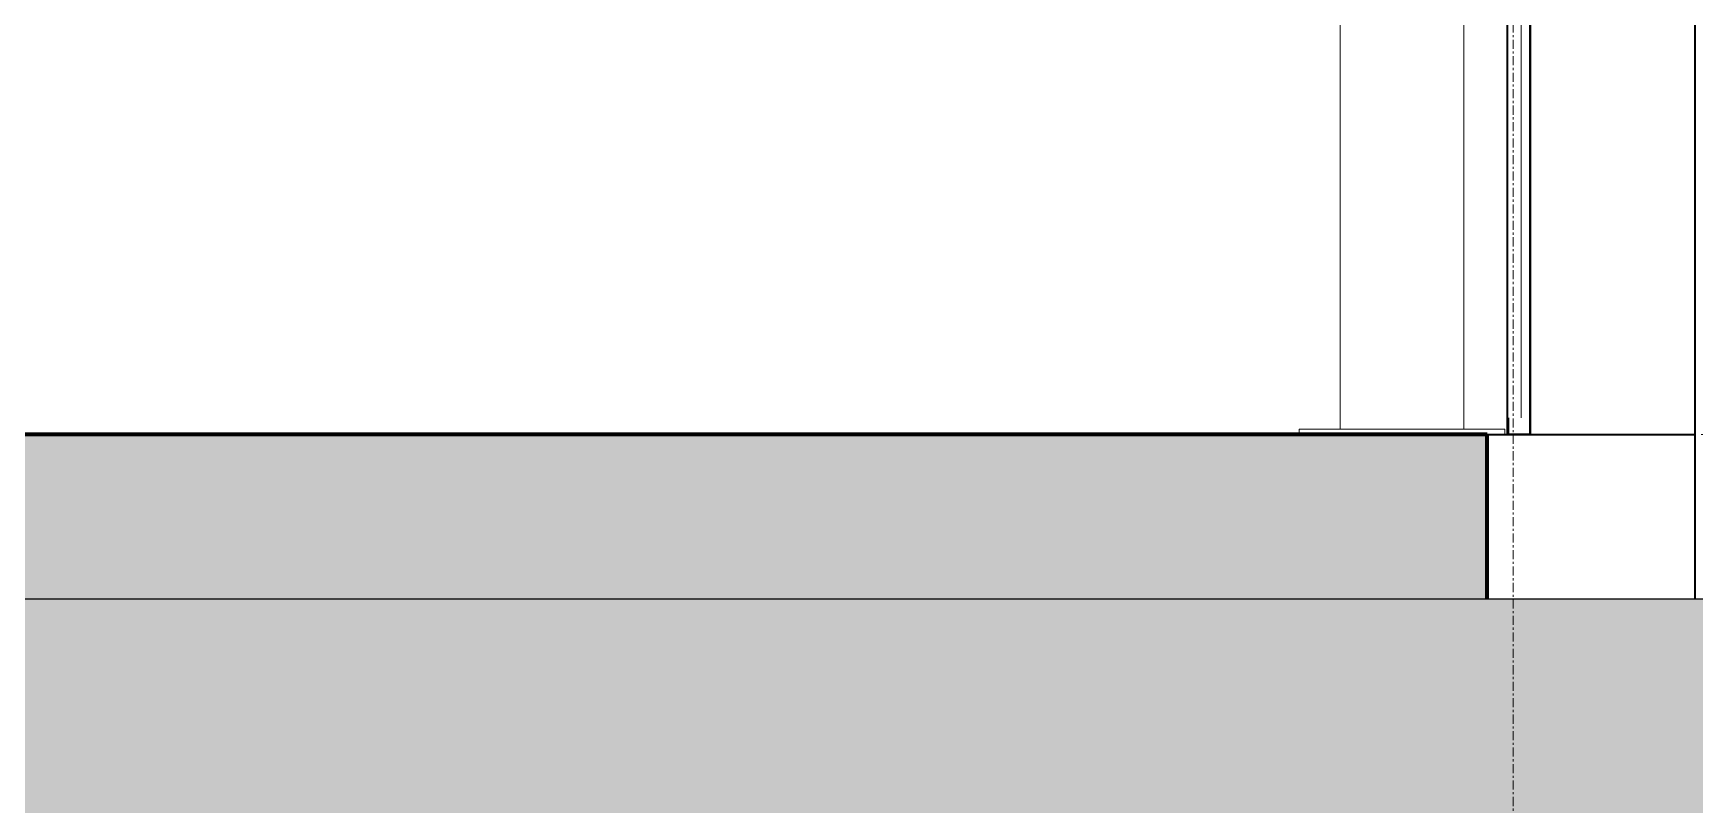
# Model space of a CAD drawing. Header units: millimetres. Extents: x -153298 to 620751, y -313239 to 250031.
# Drawn here: x 133224 to 134233, y -295222 to -294753 of the extents above; entities that cross this region are included whole.
import ezdxf

# ---------------------------------------------------------------- set-up
doc = ezdxf.new("R2010")
doc.units = ezdxf.units.MM
doc.linetypes.add('Centre', pattern=[31.75, 6.35, -4.7625, 15.875, -4.7625])
doc.linetypes.add('DPA_Grid _ Level 100', pattern=[10, 5.5, -1.6, 1.3, -1.6])
for name, color, linetype, lineweight in [('A-DETL-GENF', 7, 'Continuous', 35), ('A-DETL-THIN', 7, 'Continuous', 25), ('A-FLOR-E', 7, 'Continuous', 35), ('A-FLOR-FNSH', 7, 'Continuous', 70), ('A-FLOR-HRAL', 7, 'Continuous', 25), ('A-FLOR-LEVL', 7, 'Continuous', 35), ('A-FLOR-PATT', 7, 'Continuous', 70), ('A-GENM', 7, 'Continuous', 9), ('A-GLAZ-CURT', 7, 'Continuous', 9), ('A-GLAZ-CWMG', 7, 'Continuous', 35), ('S-GRID', 7, 'Continuous', 0), ('WALL-E', 7, 'Continuous', 35)]:
    doc.layers.add(name, color=color, linetype=linetype, lineweight=lineweight)
pattern_1 = [(50, (108217.3, -305821.75), (728.737, -63.756), [76.2, -838.2]), (355, (108217.3, -305821.75), (-140.972, 764.228), [60.96, -670.56]), (100.451, (108278, -305827.1), (587.77, 700.467), [64.76, -712.36]), (46.184, (108217.3, -305618.55), (1084.316, -168.17), [114.3, -1257.3]), (96.636, (108307.7, -305632.6), (949.61, 989.71), [97.14, -1068.54]), (351.184, (108217.3, -305618.6), (949.62, 989.7), [91.44, -1005.84]), (21, (108318.9, -305669.35), (606.458, -409.06), [76.2, -838.2]), (326, (108318.9, -305669.35), (247.208, 736.753), [60.96, -670.56]), (71.451, (108369.44, -305703.44), (853.668, 327.685), [64.76, -712.36]), (37.5, (108217.3, -305821.75), (12.3547, 338.22), [33.528, -628.904, 33.528, -647.192, -673.1]), (37.5, (108217.3, -305821.75), (12.3547, 338.22), [-1343.152, 33.528, -639.572]), (7.5, (108217.3, -305821.75), (267.279, 400.722), [33.528, -354.584, 33.528, -613.664, -256.54]), (7.5, (108217.3, -305821.75), (267.279, 400.722), [-1035.304, 33.528, -223.012]), (327.5, (107990.73, -305821.75), (542.3633, -22.9153), [33.528, -220.472, 33.528, -758.952, -1051.56]), (327.5, (107990.73, -305821.75), (542.3633, -22.9153), [-1046.48, 33.528, -1018.032]), (317.5, (107889.13, -305821.75), (592.517, 101.707), [33.528, -296.672, 33.528, -492.76, -746.76]), (317.5, (107889.13, -305821.75), (592.517, 101.707), [-856.488, 33.528, -713.232])]

# ---------------------------------------------------------------- blocks, each defined once
blk = doc.blocks.new('Rectangular Mullion - Mullion_H-Beam-17948301-2120-01 ENTRANCE 1 SECTION A')
at = {"layer": 'A-GLAZ-CWMG', "color": 7}
for p, q in [((-849117.1, 101450), (-849117.1, 103450)), ((-849117.1, 103450), (-849117.1, 101450)), ((-849017.1, 103450), (-849017.1, 101350)), ((-849017.1, 103450), (-849017.1, 101350))]:
    blk.add_line(p, q, dxfattribs=at)
blk = doc.blocks.new('DPA_CP_Fence Type D - Fence Post Left w MRTA Logo-V179-2120-01 ENTRANCE 1 SECTION A')
at = {"layer": 'A-GLAZ-CURT', "color": 7}
blk.add_line((-849955.2, 101450), (-849939.9, 101450), dxfattribs=at)
blk = doc.blocks.new('Rectangular Mullion - Mullion_Beam 300x400-V180-2120-01 ENTRANCE 1 SECTION A')
at = {"layer": 'A-GLAZ-CWMG', "color": 7}
blk.add_line((-849939.9, 101450), (-849955.2, 101450), dxfattribs=at)
blk = doc.blocks.new('Rectangular Mullion - Mullion_Beam 300x400-17948345-2120-01 ENTRANCE 1 SECTION A')
at = {"layer": 'A-GLAZ-CWMG', "color": 7}
for p, q in [((-849280.1, 101450), (-849302.4, 101450)), ((-849280.1, 101450), (-849302.2, 101450)), ((-849116.9, 101450), (-849130.1, 101450)), ((-849117.6, 101450), (-849130.1, 101450))]:
    blk.add_line(p, q, dxfattribs=at)
blk = doc.blocks.new('BOLLARD - BOLLARD-17242057-2120-01 ENTRANCE 1 SECTION A')
at = {"layer": 'A-GENM', "color": 7}
for p, q in [((-849130.4, 102410), (-849130.4, 102410)), ((-849122.6, 101460), (-849122.6, 102410)), ((-849130.6, 102310), (-849122, 102310)), ((-849125.4, 102310), (-849128.3, 102310)), ((-849122.6, 102310), (-849123.7, 102310)), ((-849120.6, 102260), (-849120.6, 102310)), ((-849122, 102260), (-849130.6, 102260)), ((-849128.3, 102260), (-849125.4, 102260)), ((-849123.7, 102260), (-849122.6, 102260)), ((-849130.4, 101460), (-849130.4, 101460)), ((-849130.1, 101450), (-849130.1, 101460))]:
    blk.add_line(p, q, dxfattribs=at)
at = {"layer": 'A-GENM', "color": 7, "flags": 128}
blk.add_lwpolyline([(-849129.8, 102418.1), (-849126.9, 102415.1), (-849124.1, 102411.9), (-849122.6, 102410)], dxfattribs=at)
blk = doc.blocks.new('BOLLARD - BOLLARD-V365-2120-01 ENTRANCE 1 SECTION A')
at = {"layer": 'A-GENM', "color": 7}
for p, q in [((-849130.4, 102410), (-849130.4, 102410)), ((-849122, 102310), (-849122, 102310)), ((-849122, 102260), (-849122, 102260)), ((-849130.4, 101460), (-849130.4, 101460))]:
    blk.add_line(p, q, dxfattribs=at)
at = {"layer": 'A-GENM', "color": 7, "flags": 128}
blk.add_lwpolyline([(-849129.8, 102418.1), (-849126.9, 102415.1), (-849124.1, 102411.9), (-849122.6, 102410)], dxfattribs=at)
blk = doc.blocks.new('Railing - 2800 _L_-10729080-2120-01 ENTRANCE 1 SECTION A')
at = {"layer": 'A-FLOR-HRAL', "color": 7, "lineweight": 9}
for p, q in [((-849257.4, 101453.2), (-849232.4, 101453.2)), ((-849257.4, 101450), (-849257.4, 101453.2)), ((-849132.4, 101450), (-849257.4, 101450)), ((-849194.9, 101450), (-849194.9, 101450)), ((-849194.9, 101450), (-849194.9, 101450)), ((-849157.4, 101453.2), (-849132.4, 101453.2)), ((-849132.4, 101453.2), (-849132.4, 101450))]:
    blk.add_line(p, q, dxfattribs=at)
blk = doc.blocks.new('Railing - 2800 _L_-V381-2120-01 ENTRANCE 1 SECTION A')
at = {"layer": 'A-FLOR-HRAL', "color": 7, "lineweight": 9}
for p, q in [((-849232.4, 102625), (-849232.4, 101453.2)), ((-849157.4, 101453.2), (-849157.4, 102625)), ((-849257.4, 101453.2), (-849132.4, 101453.2)), ((-849257.4, 101450), (-849257.4, 101453.2)), ((-849132.4, 101450), (-849257.4, 101450)), ((-849194.9, 101450), (-849194.9, 101450)), ((-849194.9, 101450), (-849194.9, 101450)), ((-849132.4, 101453.2), (-849132.4, 101450))]:
    blk.add_line(p, q, dxfattribs=at)
blk = doc.blocks.new('Railing - Railing-17921675-2120-01 ENTRANCE 1 SECTION A')
at = {"color": 7}
for name in ['Railing - 2800 _L_-10729080-2120-01 ENTRANCE 1 SECTION A', 'Railing - 2800 _L_-V381-2120-01 ENTRANCE 1 SECTION A']:
    blk.add_blockref(name, (0, 0), dxfattribs=at)
blk = doc.blocks.new('System Panel - Glazed-17948359-2120-01 ENTRANCE 1 SECTION A')
at = {"layer": 'A-GLAZ-CURT', "color": 7}
for p, q in [((-849302.4, 101450), (-849280.1, 101450)), ((-849280.1, 101450), (-849302.4, 101450)), ((-849130.1, 101450), (-849117.1, 101450)), ((-849117.1, 101450), (-849130.1, 101450))]:
    blk.add_line(p, q, dxfattribs=at)

msp = doc.modelspace()

# ---------------------------------------------------------------- hatches: boundary and pattern name
at = {"layer": 'A-DETL-GENF', "lineweight": 9}
h = msp.add_hatch(dxfattribs=at)
h.set_pattern_fill('FP_32', style=0, pattern_type=2)
h.set_pattern_definition([(45, (108217.3, -305821.75), (0, 449.0128), [317.5, -317.5]), (45, (108133.1, -305737.56), (0, 449.0128), [317.5, -317.5]), (45, (108048.92, -305653.38), (0, 449.0128), [317.5, -317.5]), (135, (108048.92, -305597.24), (-449.0128, 3e-14), [317.5, -317.5]), (135, (108133.1, -305513.05), (-449.0128, 3e-14), [317.5, -317.5]), (135, (108217.3, -305428.87), (-449.0128, 3e-14), [317.5, -317.5])])
h.paths.add_polyline_path([(136587.1047, -298446.753), (140337.5298, -298446.753), (140337.5298, -295376.753), (134242.3285, -295376.753), (134242.3285, -295096.753), (116692.5163, -295096.753), (122478.88, -298446.753), (132836.6797, -298446.753)])
h.paths.add_polyline_path([(91582.0038, -298446.753), (103688.1926, -298446.753), (103688.1926, -295296.753), (88643.88, -295296.753), (88643.88, -295146.753), (83446.7954, -295146.753), (83446.7954, -295376.753), (80330.7286, -295376.753), (80330.7286, -298446.753), (87831.5788, -298446.753)])
at = {"layer": 'A-FLOR-PATT', "lineweight": 9}
h = msp.add_hatch(dxfattribs=at)
h.set_pattern_fill('FP_1', style=0, pattern_type=2)
h.set_pattern_definition(pattern_1)
h.paths.add_polyline_path([(88643.88, -295146.753), (88643.88, -294996.753), (83823.5551, -294996.753), (83823.5551, -295146.753), (88534.7835, -295146.753)])
h.paths.add_polyline_path([(132984.0657, -295096.753), (134107.0489, -295096.753), (134107.0489, -294996.753), (132919.0657, -294996.753), (132919.0657, -295016.753), (132896.5657, -295016.753), (132896.5657, -295021.753), (132984.0657, -295021.753), (132984.0657, -295046.1158)])
h.paths.add_polyline_path([(132689.0657, -295096.753), (132689.0657, -295021.753), (132776.5657, -295021.753), (132776.5657, -295016.753), (132754.0657, -295016.753), (132754.0657, -294996.753), (116617.88, -294996.753), (116617.88, -295053.5424), (116692.5163, -295096.753), (132602.2781, -295096.753)])
h = msp.add_hatch(dxfattribs=at)
h.set_pattern_fill('FP_1', style=0, pattern_type=2)
h.set_pattern_definition(pattern_1)
h.paths.add_polyline_path([(88643.88, -295146.753), (88643.88, -294996.753), (83823.5551, -294996.753), (83823.5551, -295146.753), (88534.7835, -295146.753)])
h.paths.add_polyline_path([(132984.0657, -295096.753), (134107.0489, -295096.753), (134107.0489, -294996.753), (132919.0657, -294996.753), (132919.0657, -295016.753), (132896.5657, -295016.753), (132896.5657, -295021.753), (132984.0657, -295021.753), (132984.0657, -295046.1158)])
h.paths.add_polyline_path([(132689.0657, -295096.753), (132689.0657, -295021.753), (132776.5657, -295021.753), (132776.5657, -295016.753), (132754.0657, -295016.753), (132754.0657, -294996.753), (116617.88, -294996.753), (116617.88, -295053.5424), (116692.5163, -295096.753), (132602.2781, -295096.753)])

# ---------------------------------------------------------------- linework, layer by layer
at = {"layer": 'A-DETL-THIN', "color": 7}
msp.add_line((134242.3285, -295096.753), (116692.5163, -295096.753), dxfattribs=at)
at = {"layer": 'A-FLOR-E', "color": 7}
msp.add_line((134107.0489, -294996.753), (134232.8364, -294996.753), dxfattribs=at)
at = {"layer": 'A-FLOR-FNSH', "color": 7}
for p, q in [((134107.0489, -294996.753), (116617.88, -294996.753)), ((134107.0489, -295096.753), (134107.0489, -294996.753))]:
    msp.add_line(p, q, dxfattribs=at)
at = {"layer": 'A-FLOR-LEVL', "color": 7, "linetype": 'Centre', "lineweight": 9}
msp.add_line((80346.0738, -294996.753), (144086.7932, -294996.753), dxfattribs=at)
at = {"layer": 'S-GRID', "color": 7, "linetype": 'DPA_Grid _ Level 100'}
msp.add_line((134122.88, -309692.5036), (134122.88, -276432.3847), dxfattribs=at)
at = {"layer": 'WALL-E', "color": 7}
for p, q in [((134119.3608, -294996.753), (134119.3608, -293996.753)), ((134119.3608, -294996.753), (134119.3608, -293996.753)), ((133224.0657, -294996.753), (134119.3608, -294996.753)), ((133919.3608, -294996.753), (133224.0657, -294996.753)), ((133919.3608, -294996.753), (133224.0657, -294996.753)), ((133224.0657, -294996.753), (133919.3608, -294996.753)), ((133919.3608, -294996.753), (134119.3608, -294996.753))]:
    msp.add_line(p, q, dxfattribs=at)

# ---------------------------------------------------------------- block references
at = {"layer": 'A-FLOR-HRAL', "color": 7, "lineweight": 9}
msp.add_blockref('Railing - Railing-17921675-2120-01 ENTRANCE 1 SECTION A', (983250.2539, -396446.753), dxfattribs=at)
at = {"layer": 'A-GENM', "color": 7}
for name in ['BOLLARD - BOLLARD-17242057-2120-01 ENTRANCE 1 SECTION A', 'BOLLARD - BOLLARD-V365-2120-01 ENTRANCE 1 SECTION A']:
    msp.add_blockref(name, (983250.2539, -396446.753), dxfattribs=at)
at = {"layer": 'A-GLAZ-CURT', "color": 7}
for name in ['System Panel - Glazed-17948359-2120-01 ENTRANCE 1 SECTION A', 'DPA_CP_Fence Type D - Fence Post Left w MRTA Logo-V179-2120-01 ENTRANCE 1 SECTION A']:
    msp.add_blockref(name, (983250.2539, -396446.753), dxfattribs=at)
at = {"layer": 'A-GLAZ-CWMG', "color": 7}
for name in ['Rectangular Mullion - Mullion_H-Beam-17948301-2120-01 ENTRANCE 1 SECTION A', 'Rectangular Mullion - Mullion_Beam 300x400-V180-2120-01 ENTRANCE 1 SECTION A', 'Rectangular Mullion - Mullion_Beam 300x400-17948345-2120-01 ENTRANCE 1 SECTION A']:
    msp.add_blockref(name, (983250.2539, -396446.753), dxfattribs=at)

doc.saveas('drawing.dxf')
